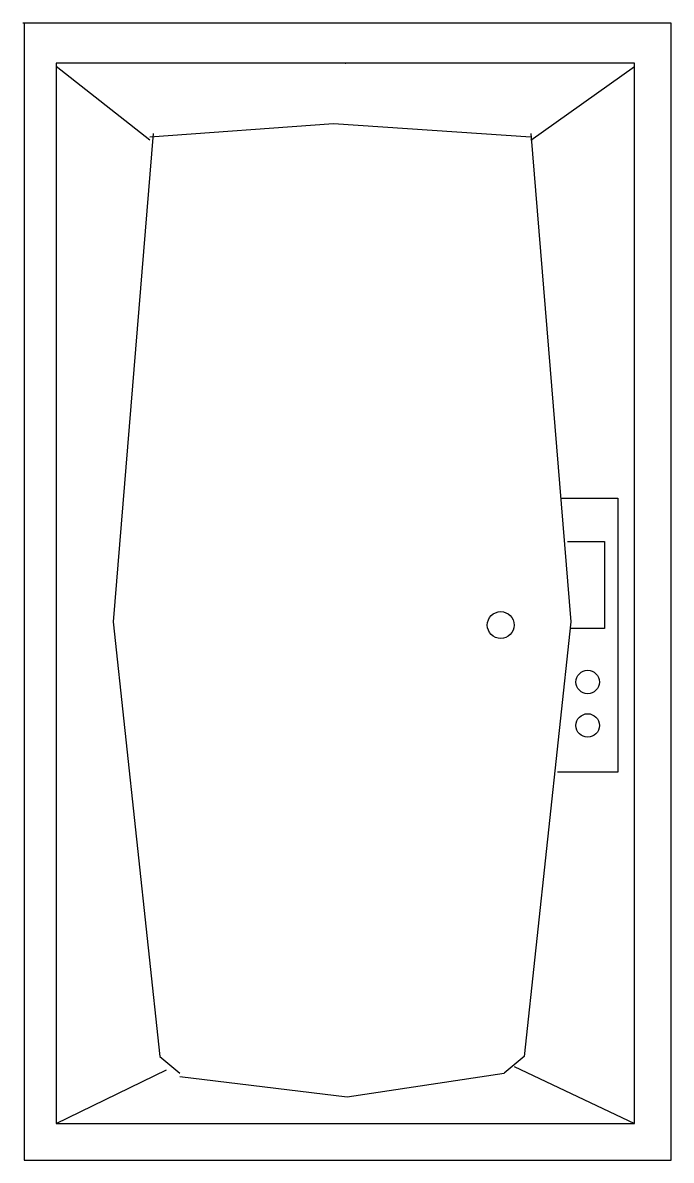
# Model space of a CAD drawing. Extents: x 0 to 0.87, y 0.01 to 1.53.
import ezdxf

# ---------------------------------------------------------------- set-up
doc = ezdxf.new("R2010")
doc.units = 0
doc.header["$MEASUREMENT"] = 0
doc.layers.get('0').update_dxf_attribs({"linetype": 'CONTINUOUS'})

msp = doc.modelspace()

# ---------------------------------------------------------------- linework, layer by layer
for p, q in [((0.8171, 1.4781), (0.043, 1.4781)), ((0.043, 1.4781), (0.043, 0.0587)), ((0.8171, 0.0587), (0.8171, 1.4781)), ((0.043, 0.0587), (0.8171, 0.0587))]:
    msp.add_line(p, q)
for points in [[(0.0004, 1.5323), (0.0004, 0.0094), (0.8663, 0.0094), (0.8663, 1.5319), (-0.0017, 1.5319)], [(0.1683, 1.3751), (0.043, 1.4737)], [(0.6784, 1.3751), (0.8171, 1.4737)], [(0.1683, 1.3796), (0.4144, 1.3975), (0.6784, 1.3796)], [(0.1728, 1.3841), (0.1191, 0.7303), (0.1817, 0.1482), (0.2086, 0.1258)], [(0.6784, 1.3841), (0.7321, 0.7303), (0.6694, 0.1482), (0.6426, 0.1258)], [(0.7186, 0.896), (0.7947, 0.896), (0.7947, 0.5288), (0.7142, 0.5288)], [(0.7276, 0.8378), (0.7768, 0.8378), (0.7768, 0.7214), (0.7321, 0.7214)], [(0.043, 0.0587), (0.1907, 0.1303)], [(0.2086, 0.1214), (0.4323, 0.0945), (0.6426, 0.1258)], [(0.656, 0.1348), (0.8171, 0.0587)]]:
    msp.add_lwpolyline(points)
for centre, radius in [((0.6381, 0.7259), 0.018), ((0.7544, 0.6497), 0.0157), ((0.7544, 0.5915), 0.0157)]:
    msp.add_circle(centre, radius)
msp.add_point((0.4301, 1.4781))

doc.saveas('drawing.dxf')
